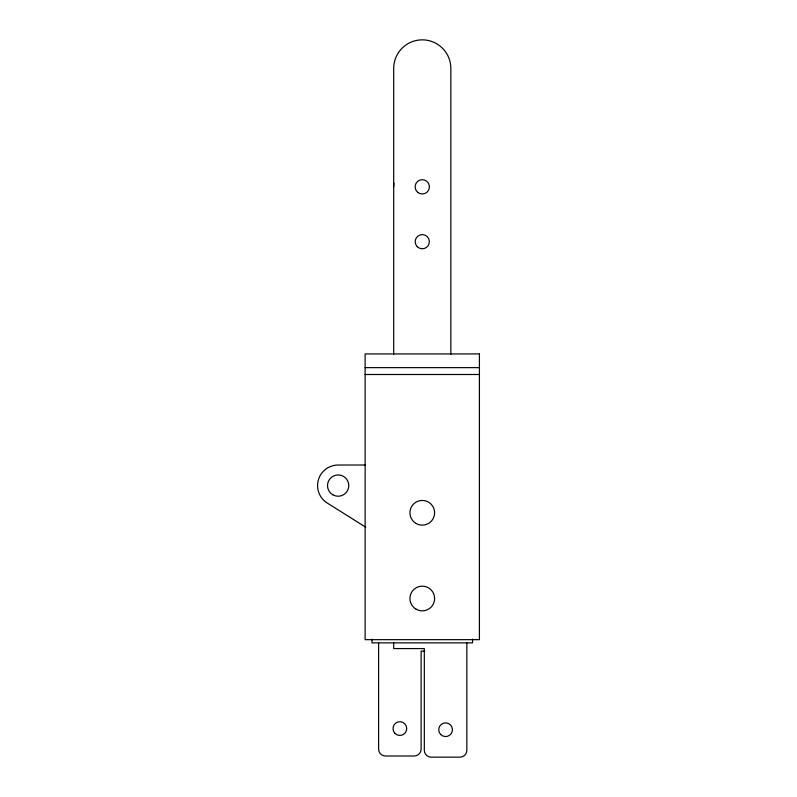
<?xml version="1.0" encoding="UTF-8"?>
<svg xmlns="http://www.w3.org/2000/svg" width="797" height="797" viewBox="0 0 797 797"><rect width="100%" height="100%" fill="white"/><g stroke="black" fill="none" stroke-linecap="round" stroke-linejoin="round"><path stroke-width="1.2" d="M365.126 367.636L479.415 367.636M365.126 374.5L479.415 374.5M365.415 465.02L338.147 465.02A20.573 20.573 0 0 0 327.208 503.017L365.733 527.206M424.841 651.089L421.125 651.089L421.125 749.15A6.854 6.854 0 0 1 414.271 756.004L385.469 756.004A6.854 6.854 0 0 1 378.615 749.15L378.615 642.86M472.561 639.144L472.561 642.86L371.98 642.86L371.98 639.144M466.843 642.86L466.843 750.296A6.854 6.854 0 0 1 459.989 757.15L431.187 757.15A6.854 6.854 0 0 1 424.323 750.296L424.323 648.569L393.698 648.569L393.698 642.86M450.843 354.316L450.843 68.422A28.572 28.572 0 0 0 422.271 39.85A28.572 28.572 0 0 0 393.698 68.422L393.698 354.316M393.698 186.827A28.572 28.572 0 0 1 393.937 183.101M479.415 353.928L365.126 353.928L365.126 639.662L479.415 639.662L479.415 353.928M417.738 192.356A7.143 7.143 0 0 0 429.314 187.992A7.143 7.143 0 0 0 419.75 180.142A7.143 7.143 0 0 0 417.738 192.356M332.837 494.798A10.63 10.63 0 0 0 348.777 485.592A10.63 10.63 0 0 0 332.837 476.387A10.63 10.63 0 0 0 332.837 494.798M417.259 246.701A7.083 7.083 0 0 0 429.115 243.523A7.083 7.083 0 0 0 420.437 234.846A7.083 7.083 0 0 0 417.259 246.701M395.023 733.429A6.854 6.854 0 0 0 406.49 730.351A6.854 6.854 0 0 0 398.092 721.952A6.854 6.854 0 0 0 395.023 733.429M440.741 734.565A6.854 6.854 0 0 0 452.208 731.497A6.854 6.854 0 0 0 443.809 723.098A6.854 6.854 0 0 0 440.741 734.565M416.094 609.197A12.344 12.344 0 0 0 434.614 598.507A12.344 12.344 0 0 0 416.094 587.817A12.344 12.344 0 0 0 416.094 609.197M416.094 523.48A12.344 12.344 0 0 0 434.614 512.79A12.344 12.344 0 0 0 416.094 502.1A12.344 12.344 0 0 0 416.094 523.48"/></g></svg>
